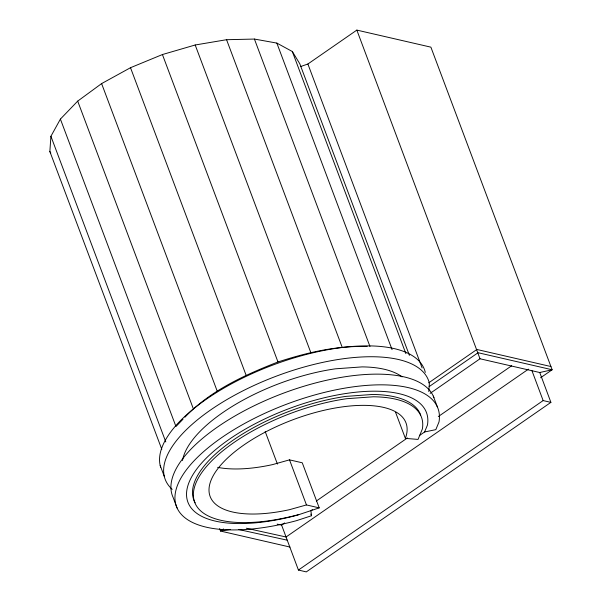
<?xml version="1.0" encoding="UTF-8"?>
<svg xmlns="http://www.w3.org/2000/svg" width="602" height="602" viewBox="0 0 602 602"><rect width="100%" height="100%" fill="white"/><g stroke="black" fill="none" stroke-linecap="round" stroke-linejoin="round"><path stroke-width="0.9" d="M172.195 489.343A140.65 57.431 -20.6 0 1 266.49 380.035A140.65 57.431 -20.6 0 1 429.376 383.256L428.805 391.578M161.787 449.288L49.861 151.523L50.914 136.285L60.403 119.091L77.696 101.121L101.61 83.595L130.506 67.702L162.427 54.541L195.191 44.992L226.57 39.709L254.42 39.062L276.845 43.088L292.316 51.509L299.788 63.759L409.398 355.376M419.398 435.57L424.591 431.98L427.45 425.057A127.413 52.028 -20.6 0 0 317.021 399.615A127.413 52.028 -20.6 0 0 186.929 489.704A127.413 52.028 -20.6 0 0 297.358 515.146L319.203 507.87L302.264 462.795L289.517 459.86L272.563 464.609A104.605 42.712 -20.6 0 1 217.615 467.355M183.008 419.195L175.957 426.517L60.403 119.091M184.927 417.201C210.136 390.706 244.397 375.069 277.981 361.968C306.787 352.591 336.706 345.51 367.19 346.556M430.137 393.377L480.012 358.777L539.746 372.518L552.139 369.763L430.889 47.159L356.843 30.1L307.885 64.008L300.398 66.626M428.692 382.849L476.889 349.476L550.935 366.535M223.59 528.955L220.535 531.069L219.625 528.646M429.143 386.612L478.086 352.719L552.139 369.763L540.588 377.763M277.183 524.139L281.593 525.079L284.678 522.942M316.328 501.03L407.426 437.947M438.301 416.569L511.64 365.783M312.408 509.661L310.918 510.692L311.49 515.741L296.41 520.692A139.649 57.024 -20.6 0 1 175.378 492.805A139.649 57.024 -20.6 0 1 317.969 394.069A139.649 57.024 -20.6 0 1 439.001 421.949L435.818 429.647L424.591 431.98M528.466 369.139L286.063 536.992L246.308 528.225M281.593 525.079L298.426 570.041L543.139 400.578L550.905 402.369L539.746 372.518M550.905 402.369L306.29 571.9L298.426 570.041M319.203 507.87L306.463 504.935L289.502 509.676A104.605 42.712 -20.6 0 1 210.753 481.021A104.605 42.712 -20.6 0 1 326.615 409.714A104.605 42.712 -20.6 0 1 405.372 438.369L418.044 439.422L422.371 428.97A121.107 49.454 -20.6 0 0 373.308 396.786L346.677 398.705A121.107 49.454 -20.6 0 0 195.951 482.985A121.107 49.454 -20.6 0 0 298.712 514.597M230.393 529.414L220.535 531.069L290.021 547.06M238.49 529.459L287.259 540.19M49.861 151.523L50.794 153.051M356.843 30.1L480.012 358.777M433.282 396.078L437.3 406.771M307.885 64.008L422.115 367.92M292.316 51.509L405.891 353.667M276.845 43.088L392.068 349.634M395.597 412.362L405.372 438.369M254.42 39.062L369.974 346.489M226.57 39.709L342.124 347.136M195.191 44.992L310.745 352.418M162.427 54.541L277.981 361.968M310.873 514.093L311.49 515.741M289.517 459.86L306.463 504.935M130.506 67.702L246.06 375.129M265.181 431.514L277.424 464.082M101.61 83.595L217.164 391.022M77.696 101.121L193.25 408.547M50.914 136.285L165.806 441.951M177.078 507.99L173.06 497.29A139.649 57.024 -20.6 0 1 281.458 393.934A139.649 57.024 -20.6 0 1 433.944 397.689M160.192 465.489L164.278 476.348M531.972 370.734L543.139 400.578M182.511 460.53A121.107 49.454 -20.6 0 1 335.442 368.815L362.073 366.896A121.107 49.454 -20.6 0 1 402.128 376.89M160.659 467.19A140.65 57.431 -20.6 0 1 277.567 363.33A140.65 57.431 -20.6 0 1 425.29 372.397M195.138 502.805A121.107 49.454 -20.6 0 1 231.469 441.334A121.107 49.454 -20.6 0 1 345.804 396.394L372.442 394.468A121.107 49.454 -20.6 0 1 420.67 415.079"/></g></svg>
